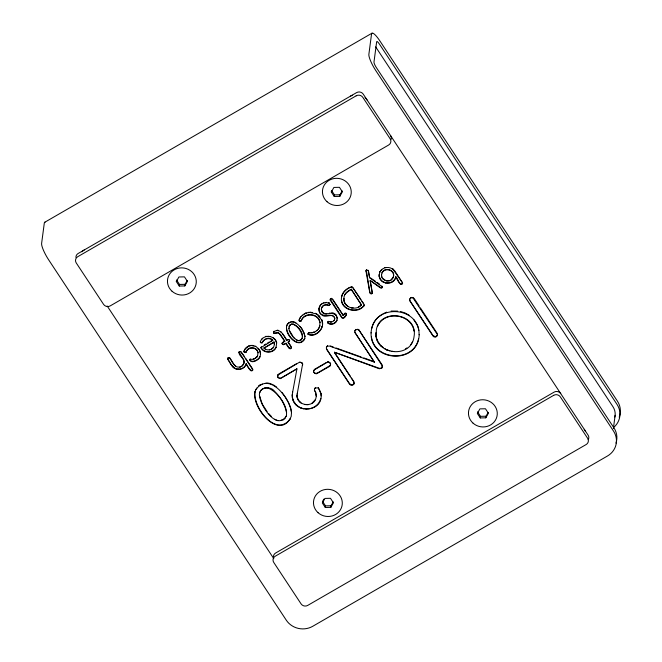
<?xml version="1.0" encoding="UTF-8"?>
<svg xmlns="http://www.w3.org/2000/svg" width="662" height="662" viewBox="0 0 662 662"><rect width="100%" height="100%" fill="white"/><g stroke="black" fill="none" stroke-linecap="round" stroke-linejoin="round"><path stroke-width="0.99" d="M319.051 308.302C318.199 320.913 332.945 310.95 334.749 318.397C332.986 311.992 325.547 318.894 321.765 314.864C318.629 312.638 318.066 307.83 320.499 304.876L318.993 308.699M321.368 309.841L321.442 308.566C320.896 319.051 336.346 308.244 337.157 318.24L336.941 317.172M337.206 317.843L337.19 318.927C337.115 323.354 331.281 325.919 327.922 323.222L328.352 321.26L328.004 321.558M372.044 293.614L372.284 292.819L371.266 294.06L369.868 293.018L366.02 271.321L366.616 269.724L366.227 270.419M366.276 270.022L369.917 292.612L370.852 293.638L372.094 293.216M261.598 346.822L261.043 347.972C263.915 353.806 273.919 353.491 276.062 347.252C273.389 353.111 263.981 353.276 261.101 347.567L272.694 340.417C269.384 336.966 263.608 338.836 262.119 343.04C258.205 343.487 261.895 337.984 263.865 337.488C268.607 334.558 275.682 337.479 276.65 343.057L275.508 339.755L273.216 337.852M302.567 365.192L302.633 363.901L301.657 362.42L302.584 364.307M302.633 363.901L297.271 393.534M259.562 396.488C257.717 387.22 270.113 384.961 274.829 391.573C280.928 398.028 287.358 406.294 286.472 415.695C276.923 431.434 260.48 405.938 259.62 396.091L262.251 404.077L267.109 411.615M288.922 328.526C290.254 317.702 302.939 329.734 302.476 336.048C301.003 347.98 288.392 333.83 288.98 328.12M372.226 293.216L370.215 280.522L380.534 287.548L381.486 287.788L382.454 286.936L369.595 277.75L368.221 270.501L366.566 270.121M246.33 351.927C247.439 345.754 257.832 346.582 258.006 352.805C256.881 346.557 247.522 346.673 245.842 352.482L244.187 352.101L244.642 349.495L246.421 347.335L249.144 345.787L245.37 348.742L244.03 351.208M301.342 320.847C303.734 311.603 319.25 313.068 319.92 322.584C318.323 313.076 303.833 312.481 300.871 321.36L299.53 321.302L299.042 320.565L299.952 317.942L299.108 319.729M245.544 358.208L252.661 369.007C252.032 374.287 246.694 364.919 246.281 363.579C245.693 367.178 241.994 369.628 238.469 369.454C232.751 369.363 230.335 363.223 227.72 359.193L227.985 357.943L227.736 358.754M238.908 352.73L239.454 351.588C237.253 355.146 244.609 358.167 244.063 362.288L243.773 359.954L238.982 351.886M260.538 353.582L260.315 355.155C260.985 359.681 249.922 364.886 250.054 359.292L250.393 358.994L250.004 359.689M250.054 359.292C250.31 363.761 259.065 359.954 259.785 356.661L259.736 357.058M246.223 363.984C246.645 365.325 251.974 374.692 252.611 369.404L241.109 351.969L239.454 351.588M284.751 341.476L279.248 333.532L278.073 332.953L273.969 333.499L273.48 332.754L274.085 331.207L273.505 332.316L274.027 333.094L278.131 332.556L280.332 334.293L284.801 341.071L282.169 343.355M277.494 376.744L279.389 378.201L281.201 377.936L296.932 368.842L280.274 378.647L277.833 377.572L277.957 374.651L277.585 375.462M282.202 343.396L283.593 344.348L286.025 343.413L283.543 344.745L282.326 344.215L282.409 342.552L284.801 341.071M274.035 331.612C280.167 327.45 284.453 336.155 286.778 340.301C288.673 337.943 291.172 341.65 288.061 342.237L291.421 347.492L291.255 347.078M286.025 343.413C286.373 345.001 290.659 351.737 291.479 347.095M322.493 324.016L321.732 319.729C325.82 327.773 315.501 338.654 307.954 334.244L308.558 332.696L308.161 333.391M330.173 365.871L330.603 364.654L329.486 366.458L316.411 373.815L314.607 373.401L313.631 371.92L313.722 370.629L314.781 369.231L313.722 370.629M314.442 390.183L315.708 392.243L316.27 396.075L315.65 392.649L314.442 390.183L314.524 388.892L315.592 387.493L314.524 388.892M353.64 384.415L354.062 383.207C353.98 385.408 350.761 386.054 349.644 384.241L326.647 349.37L326.391 347.26L327.458 345.862L326.391 347.26M329.957 304.71L329.271 302.989L329.957 304.71L328.865 305.579C326.258 304.371 322.56 305.066 321.591 308.087C322.179 304.801 326.234 303.883 328.915 305.174L330.015 304.305M346.292 313.945L346.516 313.953C346.358 315.848 343.843 319.564 341.849 317.851L330.346 300.416L330.437 298.752L332.382 299.241L342.99 315.327L345.067 313.407L346.458 314.359M330.545 365.06L330.297 362.942L327.856 361.874L314.731 369.636M354.782 332.092L374.378 362.122L355.122 332.92L354.865 330.801L355.933 329.403L354.865 330.801M354.013 383.604L353.765 381.494L351.497 378.052M341.733 296.046L341.41 298.289C340.103 310.652 359.449 314.698 364.216 304.925L352.722 287.482C348.328 286.166 342.792 292.281 341.683 296.444C342.37 291.868 346.449 289.071 350.306 287.176M382.404 287.333L382.471 286.489L381.875 288.036L380.485 287.953L370.215 280.522M382.578 365.871L381.478 368.155L379.442 368.362L334.484 352.258L379.384 368.767L382.115 367.964L382.239 365.043L358.605 329.51L382.52 366.268M402.521 283.766L402.57 283.369C399.542 286.778 397.788 277.676 395.835 276.782L395.785 277.188C396.778 278.338 401.089 288.351 402.587 282.922L394.742 270.866L392.5 268.557L402.587 282.922M437.4 335.427L437.491 334.136C438.07 336.685 434.471 338.299 433.031 336.064L410.035 301.193L409.778 299.075L410.845 297.677L409.778 299.075M290.411 418.938L290.469 418.541C276.335 438.501 252.586 406.981 255.011 391.631C251.204 407.933 280.241 441.537 291.214 416.39L291.512 412.252L290.626 407.627L288.558 402.537M304.346 339.747L304.777 338.274C299.224 351.29 281.871 332.696 287.614 323.883L286.679 325.894M304.727 338.679L304.925 336.205L303.792 332.192M274.399 343.545L274.242 345.216C273.621 349.908 267.067 351.472 263.981 348.121L274.018 341.948L274.341 343.942L274.018 341.948M328.294 321.666L328.766 321.492C331.389 322.857 335.171 321.36 334.798 318M176.324 281.565L176.539 279.96L179.485 284.437L179.278 286.042L184.822 285.926L187.412 281.342L184.458 276.865L178.914 276.981L176.324 281.565L179.278 286.042M184.822 285.926L185.029 284.321L187.189 280.498M227.72 359.193L227.794 358.349M227.893 359.607L227.778 358.796M227.927 358.349L228.324 357.654M229.929 358.432L229.656 357.703L229.929 358.432C232.354 361.709 234.34 367.898 239.561 367.137C242.127 366.798 244.162 364.489 244.121 361.891M232.048 365.904L227.943 359.209M232.991 367.087L232.097 365.507M234.075 364.729L230.5 358.821M234.125 368.039L233.049 366.69M234.737 365.548L234.133 364.332M235.515 366.21L234.787 365.151M235.432 368.759L234.174 367.642M236.913 369.239L235.482 368.353M238.469 369.454L238.519 369.057C241.928 369.214 245.428 366.971 246.281 363.579M240.794 351.646L244.452 356.553M239.561 367.137L240.563 366.897M241.531 366.442L243.922 363.297M244.013 351.679L244.079 350.802M244.187 352.101L244.063 351.274M244.501 352.432L244.237 351.704M244.932 352.614L244.559 352.027M245.403 352.639L246.388 351.53M249.094 346.193L250.708 345.407L253.985 345.564M249.797 360.542L249.864 359.689M250.65 345.804L252.321 345.332M253.273 359.243L254.34 358.572L253.273 359.243L250.344 359.392M260.48 353.988L259.181 349.561L255.59 346.085M252.76 370.265L252.834 369.421M255.259 358.514L257.03 356.628L254.282 358.97M258.155 348.278L260 350.587L260.381 352.465M256.98 357.033L257.601 355.684M260.29 342.246L260.356 341.402L260.836 342.585L262.169 342.643C263.658 338.431 269.442 336.561 272.744 340.011L272.694 340.417M261.639 339.341L262.64 338.34M261.043 347.972L261.118 347.12M256.839 388.006L255.706 389.885C268.921 370.819 290.196 398.458 291.454 412.649M260.282 385.036L262.433 384.043M265.33 349.155L264.03 347.724M266.927 336.404L265.421 336.387M259.703 392.732L260.836 390.29M268.54 336.329L270.204 336.569M260.787 390.696L262.888 388.511M264.659 383.488L267.018 382.975L269.401 383.315M269.343 349.884L270.452 349.61M262.839 388.917L265.512 387.593M273.48 332.754L273.555 331.91M271.528 349.114L273.249 347.633M286.613 411.93L286.555 412.335C284.271 402.413 277.957 392.218 268.292 388.139L268.35 387.733M276.459 330.628L277.635 330.098L278.644 330.619M280.597 331.579L281.482 332.432M282.31 333.516L286.778 340.301M282.153 343.801L282.227 342.957M274.573 419.253L277.825 420.693M286.472 328.369L286.53 327.963C286.952 335.46 297.842 348.411 304.404 339.349M288.326 323.478L289.335 322.394L287.565 324.281M288.971 326.846L289.592 325.224M287.796 339.714L286.836 339.896M289.352 330.412L292.728 335.891M289.286 322.799L290.411 321.897M288.061 342.237L289.658 340.549M289.534 325.63L290.618 324.339M289.137 339.763L289.675 340.103M290.361 322.303L291.528 321.624L293.87 321.732M290.56 324.736L291.925 323.875M289.22 348.253L286.075 343.007M291.47 322.022L292.678 321.567M289.542 348.584L289.269 347.856M289.973 348.766L289.592 348.179M302.476 336.048L302.418 336.445C301.276 331.488 298.123 326.391 293.291 324.347L293.34 323.95M290.436 348.791L291.404 347.939M293.208 337.016L294.813 338.704M304.925 336.205L304.868 336.602C303.957 331.108 300.482 326.018 295.864 322.94L294.549 322.005M283.278 419.915L285.339 418.127M286.472 415.695L285.769 416.919M296.435 339.912L298.057 340.624M299.042 320.565L300.482 321.111L301.392 320.449M299.903 318.339L301.061 316.37M299.836 326.358L301.831 328.559L303.395 331.745M301.011 316.767L302.435 315.013M292.389 397.771L292.265 394.759C291.33 414.561 324.297 413.345 320.954 393.236L321.136 395.851M300.78 340.235L302.377 338.125M293.134 400.311L292.447 397.374M294.441 402.761L293.183 399.906M302.385 315.418L306.225 312.886L304.081 313.879M277.908 375.056L299.853 361.998L301.599 362.817M297.139 397.084L297.072 394.933C295.939 405.963 314.276 408.52 316.072 397.465L316.328 395.677M296.195 404.954L294.491 402.355M306.175 313.283L308.451 312.332L312.348 312.447M297.635 398.772L297.188 396.679M298.512 400.411L297.685 398.375M298.281 406.708L296.245 404.548M308.401 312.737L310.759 312.224M307.954 334.244L308.012 333.838C312.894 337.215 321.144 331.952 322.179 326.258L322.121 326.664M299.679 401.875L298.562 400.005M308.509 333.102L308.997 332.539M308.947 332.945L309.477 332.572M301.069 403.05L299.729 401.47M300.689 408.032L298.33 406.311M309.419 332.969L311.066 332.638M312.563 332.862L314.119 332.018L311.016 333.044M317.396 314.806L315.435 313.3L317.446 314.4L321.674 320.127M331.306 192.021L331.513 190.416L334.467 194.893L334.252 196.498L339.796 196.382L342.386 191.798L339.44 187.321L333.896 187.437L331.306 192.021L334.252 196.498M303.436 408.917L300.747 407.627M304.503 404.523L308.252 404.705M314.069 332.415L315.584 331.314M306.291 409.323L306.349 408.917C312.745 409.215 319.283 404.929 320.747 398.541L320.698 398.946M315.526 331.712L317.115 330.23M319.125 316.27L318.025 314.889M320.449 305.273L321.335 304.032M318.273 329.345L319.837 325.721L319.183 327.839L317.057 330.636M321.277 304.437L322.336 303.328M321.542 310.701L321.426 309.435M313.631 371.92L315.526 373.368L317.338 373.111L330.222 365.465M321.906 311.545L321.6 310.296M322.427 312.323L321.955 311.14M322.286 303.734L323.743 302.7M323.073 312.96L322.477 311.918M311.752 403.456L315.418 399.583M325.166 302.782L326.771 302.368L323.685 303.097M323.834 313.465L323.122 312.563M339.796 196.382L340.011 194.777L342.171 190.954M324.711 313.829L326.498 314.011M329.221 303.386L328.402 302.675M320.896 393.642L318.265 387.601L320.706 392.392M330.181 300.002L330.247 299.15L342.221 317.777L343.553 317.826L346.491 314.409M330.727 298.86L331.687 298.322L332.382 299.241M327.748 322.808L327.822 321.964L327.971 322.816C330.851 325.108 335.857 323.619 336.933 320.036L336.875 320.433M330.793 313.151L329.411 313.076M326.308 348.543L349.693 383.844L352.134 384.912L353.69 384.01M330.065 321.864L331.463 322.038M332.961 313.267L331.571 312.787M334.07 313.722L333.011 312.861M326.929 362.586L327.856 361.874M335.022 314.351L334.12 313.316M330.636 363.769L328.799 361.924M334.575 319.713L333.962 320.474M335.833 315.145L335.08 313.945M336.486 316.113L335.882 314.74M341.509 300.871L341.559 300.465C343.437 311.016 358.026 312.886 364.423 305.381M343.76 298.785L343.818 298.38C343.131 307.524 355.56 311.256 361.543 305.132L351.381 289.228C348.138 290.85 344.579 293.067 344.017 296.99L343.884 300.523M344.67 294.863L346.747 292.472L351.381 289.228M344.381 302.211L343.934 300.126M342.99 315.327L344.29 313.862M345.25 303.841L344.43 301.806M344.637 313.565L345.125 313.002L346.027 313.209M346.416 305.298L345.299 303.444M346.441 314.806L346.516 313.953M347.807 306.473L346.466 304.901M351.497 286.952L352.027 286.572L352.399 287.159M352.722 287.482L360.989 299.538M351.249 307.946L353.21 307.813M325.299 507.481L322.344 503.004L324.943 498.42L330.479 498.304L333.433 502.781L330.843 507.365L325.299 507.481L325.505 505.876L322.56 501.399L323.859 499.107M330.843 507.365L331.05 505.76L333.209 501.937M358.498 306.895L361.601 304.727M358.547 329.916L357.737 329.146M366.02 271.321L366.086 270.427M367.898 270.179L368.453 270.617L369.595 277.75M364.216 304.925L364.373 305.778M354.104 382.322L334.434 352.664M372.301 292.306L370.157 280.92M379.252 276.584L379.202 274.664C378.176 284.18 393.865 286.629 395.785 277.188M381.759 269.542L379.897 271.991C382.065 267.423 388.404 266.124 392.45 268.962M379.69 278.065L379.309 276.186M380.451 279.488L379.74 277.659M381.552 275.152L381.709 274.027C382.818 266.248 395.826 269.194 393.427 276.724C391.995 283.46 380.7 281.598 381.602 274.747M381.626 276.236L381.941 277.295M382.139 272.554L382.082 272.959C384.531 267.473 393.873 269.542 393.584 275.607L393.633 275.202M381.469 280.771L380.501 279.091M382.487 278.313L385.143 280.109M381.842 286.092L382.247 286.481M375.851 333.185L375.9 332.787C374.237 354.377 409.869 359.325 413.874 337.81L414.329 334.624C416.017 312.911 380.344 308.169 376.364 329.593L376.09 336.668M382.686 281.789L381.527 280.365M377.613 325.754L377.555 326.159C384.779 310.197 411.375 313.829 414.089 331.141L414.147 330.735M384.092 282.566L382.744 281.391M386.161 267.514L384.655 267.498M377.083 340.045L376.14 336.271M385.698 283.079L384.15 282.161M386.227 280.878L389.686 280.721M378.821 343.305L377.133 339.639M387.369 283.319L387.419 282.914C391.176 283.088 395.015 280.547 395.835 276.782M381.155 346.226L378.871 342.908M390.762 280.216L393.427 276.724M387.154 350.33L384.796 348.601M409.695 300.366L433.08 335.659L435.522 336.735L437.458 335.022M410.788 298.082L411.714 297.37M437.433 334.542L412.658 297.42L414.155 298.438L419.203 306.092M410.804 344.662L412.625 341.65M480.281 417.937L477.327 413.46L479.917 408.876L485.461 408.76L488.415 413.237L485.817 417.821L480.281 417.937L480.488 416.332L477.542 411.855M485.817 417.821L486.032 416.216L488.192 412.393M613.384 428.562L615.13 415.297M297.015 395.33L297.329 393.129M319.787 326.118L319.969 322.179M379.152 275.061L379.947 271.585M292.215 395.156L292.645 392.053M371.043 333.011C371.382 326.896 373.881 320.888 378.548 316.825M419.195 334.401C418.641 364.745 369.71 362.536 371.101 332.605M292.596 392.458L296.932 368.842M321.384 308.972L321.649 307.689M257.543 356.09L258.056 352.407M254.961 392.028L255.755 389.488M276.004 347.658L276.699 342.659M371.68 328.517C376.819 304.71 415.273 306.63 418.839 330.446M418.55 338.894C413.419 362.702 374.965 360.782 371.399 336.958M379.309 316.287L382.371 314.127M405.367 348.998L406.89 347.922M258.42 385.987L260.34 384.639M44.718 222.283L371.961 33.208M264.204 344.943L265.917 343.959M267.622 342.974L269.326 341.981M271.039 340.996L272.744 340.011M263.981 348.121L273.969 342.353M278.644 374.063L296.328 363.843M315.65 368.726L326.109 362.685M383.224 313.73L386.658 312.141M351.117 286.704L351.555 286.547M228.274 358.051L229.606 358.109M299.522 340.293L300.838 339.829M355.875 329.808L357.687 329.544M315.534 387.899L318.207 388.006M280.713 420.428L283.336 419.509M327.4 346.259L329.345 346.011L374.378 362.122M391.11 311.041L397.63 311.099M334.467 194.893L340.011 194.777M179.485 284.437L185.029 284.321M480.488 416.332L486.032 416.216M325.505 505.876L331.05 505.76M411.665 297.768L412.6 297.817M290.022 348.361L290.494 348.386M244.99 352.209L245.453 352.234M327.806 362.28L328.741 362.321M299.803 362.404L300.738 362.453M291.876 324.272L293.291 324.347M265.462 387.99L268.292 388.139M385.747 282.682L387.419 282.914M310.71 312.63L315.377 313.705M292.629 321.972L295.864 322.94M391.821 351.241L393.725 351.514M252.263 345.73L255.532 346.483M236.971 368.833L238.519 369.057M303.486 408.52L306.349 408.917M326.722 302.766L328.344 303.072M400.493 311.504L405.07 312.977L409.091 315.178M387.204 349.925L389.951 350.81M330.355 345.953L333.226 346.979M336.106 348.005L361.013 356.926M363.893 357.952L374.427 361.725M270.22 383.637L272.67 384.605M370.463 277.908L375.362 281.242M376.992 282.36L379.442 284.023M273.489 384.928L276.699 387.171M381.213 345.821L383.29 347.575M268.822 413.742L271.395 416.448M413.733 319.564L417.656 325.828L418.649 329.204M319.183 315.865L320.151 317.081M281.995 392.492L284.759 396.215M375.66 46.861L612.987 406.766A14.423 13.579 7.5 0 1 614.832 417.052M420.32 307.797L437.152 333.309M362.081 301.202L363.719 303.692M351.323 289.633L361.543 305.132M332.994 299.679L343.048 314.93M334.484 352.258L350.363 376.33M288.64 342.643L290.775 345.87M107.211 306.034L273.795 558.654M285.314 396.96L288.094 401.735M418.889 330.048L419.137 334.798M584.248 429.29A12.024 11.32 7.5 0 1 585.2 431.061M350.504 96.131A12.024 11.32 7.5 0 1 352.374 95.254M365.06 97.637A12.024 11.32 7.5 0 1 367.062 99.937M81.865 251.808A12.024 11.32 7.5 0 1 84.273 249.955M560.739 393.642A4.808 4.526 7.5 0 0 554.119 392.119L275.682 552.993A4.808 4.526 7.5 0 0 273.439 556.965M588.253 439.634A4.808 4.526 7.5 0 0 588.079 435.099L363.231 94.128A4.808 4.526 7.5 0 0 356.611 92.606L78.174 253.48A4.808 4.526 7.5 0 0 75.931 257.452M390.572 135.586A4.808 4.526 7.5 0 1 391.068 139.401M613.657 427.453A19.231 18.106 7.5 0 0 617.034 404.424L379.417 44.081A4.808 1.026 60 0 0 376.653 41.814L373.98 62.054A4.808 1.026 60 0 0 376.33 67.541L613.947 427.884A19.231 18.106 7.5 0 1 615.966 443.118M619.202 417.184A19.231 18.106 7.5 0 0 617.464 401.213L379.839 40.862A14.423 3.07 60 0 0 371.539 34.06L368.875 54.309A14.423 3.07 60 0 0 375.9 70.751L613.525 431.103A19.231 18.106 7.5 0 1 607.476 456.002L312.77 626.277A19.231 18.106 7.5 0 1 286.282 620.178L48.657 259.835A14.423 3.07 60 0 1 41.623 243.384L44.296 223.135A14.423 3.07 60 0 1 45.115 222.175M356.181 95.816L77.752 256.69A4.808 4.526 7.5 0 0 76.238 262.922L103.578 304.379A4.808 4.526 7.5 0 0 110.198 305.902L388.635 145.028A4.808 4.526 7.5 0 0 390.15 138.805L362.809 97.339A4.808 4.526 7.5 0 0 356.181 95.816M553.689 395.33L275.26 556.204A4.808 4.526 7.5 0 0 273.745 562.435L301.086 603.893A4.808 4.526 7.5 0 0 307.706 605.416L586.143 444.541A4.808 4.526 7.5 0 0 587.657 438.318L560.317 396.852A4.808 4.526 7.5 0 0 553.689 395.33M172.062 291.272A14.423 13.579 7.5 0 0 195.919 284.693A14.423 13.579 7.5 0 0 177.623 268.4A14.423 13.579 7.5 0 0 172.062 291.272M327.045 201.728A14.423 13.579 7.5 0 0 350.893 195.141A14.423 13.579 7.5 0 0 332.605 178.856A14.423 13.579 7.5 0 0 327.045 201.728M318.083 512.711A14.423 13.579 7.5 0 0 341.94 506.132A14.423 13.579 7.5 0 0 323.644 489.839A14.423 13.579 7.5 0 0 318.083 512.711M473.065 423.167A14.423 13.579 7.5 0 0 496.922 416.58A14.423 13.579 7.5 0 0 478.626 400.295A14.423 13.579 7.5 0 0 473.065 423.167"/></g></svg>
